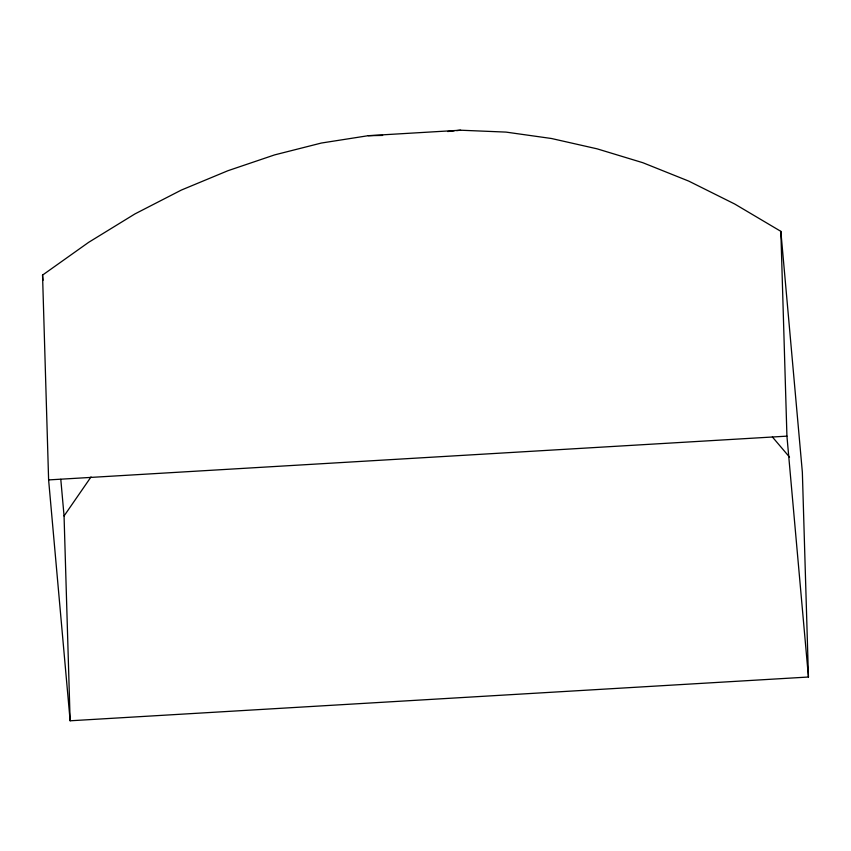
<?xml version="1.0" encoding="UTF-8"?>
<svg xmlns="http://www.w3.org/2000/svg" width="851" height="851" viewBox="0 0 851 851"><rect width="100%" height="100%" fill="white"/><g stroke="black" fill="none" stroke-linecap="round" stroke-linejoin="round"><path stroke-width="1.28" d="M70.133 720.786L48.613 479.911L42.55 275.096L88.674 242.322L134.958 213.909L181.38 190.05L227.94 170.711L274.586 154.903L321.359 143.042L368.249 135.692L460.572 130.214L505.951 132.096L551.459 138.5L597.083 148.829L642.835 162.711L688.714 181.093L734.732 204.027L780.846 231.344L802.355 472.209L808.45 677.024L70.133 720.786L64.059 515.961L91.025 476.943M447.658 131.533L454.115 130.873M456.7 130.618L460.572 130.214M48.613 479.911L786.93 436.148L808.45 677.024M368.249 135.692L382.642 135.426M772.389 436.957L789.515 457.104M42.55 275.096L43.018 280.33M60.793 479.304L64.059 515.961M780.846 231.344L786.93 436.148"/></g></svg>
